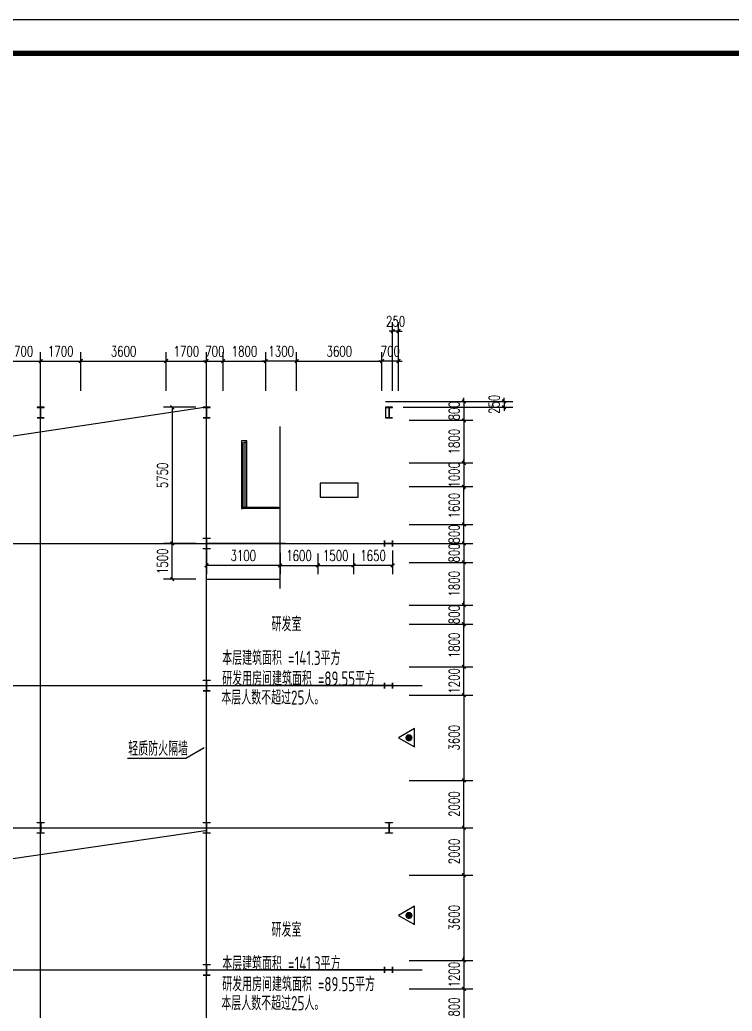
# Model space of a CAD drawing. Extents: x 180850 to 1400258, y 48356 to 327067.
# Drawn here: x 488460 to 518509, y 275137 to 316984 of the extents above; entities that cross this region are included whole.
import ezdxf

# ---------------------------------------------------------------- set-up
doc = ezdxf.new("R2010")
doc.units = 0
doc.header["$LTSCALE"] = 1000
for name, color, linetype in [('AXIS', 3, 'Continuous'), ('DOTE', 1, 'Continuous'), ('GZ', 50, 'Continuous'), ('Gzd', 1, 'Continuous'), ('LVTRY', 6, 'Continuous'), ('PUB_DIM', 3, 'Continuous'), ('PUB_TITLE', 4, 'Continuous'), ('REIN', 1, 'Continuous'), ('STAIR', 2, 'Continuous'), ('TEXT', 7, 'Continuous')]:
    doc.layers.add(name, color=color, linetype=linetype)
doc.styles.add('_TCH_DIM_T3', font='SIMPLEX', dxfattribs={"width": 0.705882, "bigfont": 'GBCBIG'})
doc.styles.add('TSSD_Norm', font='tssdeng.shx', dxfattribs={"bigfont": 'hztxt.shx'})
doc.dimstyles.new('_TCH_ARCH&&150', dxfattribs={"dimtxt": 446.25, "dimasz": 150, "dimexe": 375, "dimexo": 450, "dimgap": 189.375, "dimtad": 1, "dimdec": 0, "dimzin": 0, "dimdsep": 46, "dimtxsty": '_TCH_DIM_T3', "dimblk": 'ARCHTICK', "dimcen": 0.09, "dimclrd": 3, "dimclre": 3, "dimclrt": 7, "dimazin": 2, "dimtfac": 1, "dimtdec": 0, "dimtix": 1, "dimtmove": 2, "dimatfit": 3, "dimfxl": 1, "dimtolj": 1, "dimtzin": 0, "dimarcsym": 0})
doc.dimstyles.new('TCH-200-1', dxfattribs={"dimtxt": 595, "dimasz": 200, "dimexe": 500, "dimexo": 600, "dimgap": 252.5, "dimtad": 1, "dimdec": 0, "dimzin": 0, "dimdsep": 46, "dimtxsty": '_TCH_DIM_T3', "dimblk": 'ARCHTICK', "dimcen": 0.09, "dimclrd": 3, "dimclre": 3, "dimclrt": 7, "dimazin": 2, "dimtfac": 1, "dimtdec": 0, "dimtix": 1, "dimtmove": 2, "dimatfit": 3, "dimfxl": 1, "dimtolj": 1, "dimtzin": 0, "dimarcsym": 0})

# ---------------------------------------------------------------- blocks, each defined once
blk = doc.blocks.new('_ArchTick')
at = {"color": 0, "linetype": 'ByBlock', "const_width": 0.4}
blk.add_lwpolyline([(-0.5, -0.5), (0.5, 0.5)], dxfattribs=at)
blk = doc.blocks.new('*D416')
at = {"color": 3, "lineweight": -2, "transparency": 16777216}
for p, q in [((504187, 303846), (504037, 303846)), ((504187, 301328), (504187, 304221)), ((504437, 303846), (504187, 303846)), ((504437, 301328), (504437, 304221)), ((504437, 303846), (504587, 303846))]:
    blk.add_line(p, q, dxfattribs=at)
at = {"layer": 'Defpoints', "color": 0, "transparency": 16777216}
for p in [(504187, 303846), (504187, 300878), (504437, 300878)]:
    blk.add_point(p, dxfattribs=at)
at = {"color": 3, "lineweight": -2, "transparency": 16777216, "xscale": 150, "yscale": 150, "zscale": 150}
blk.add_blockref('_ArchTick', (504187, 303846), dxfattribs=at)
at = {"color": 3, "lineweight": -2, "transparency": 16777216, "xscale": 150, "yscale": 150, "zscale": 150, "rotation": 180}
blk.add_blockref('_ArchTick', (504437, 303846), dxfattribs=at)
at = {"color": 7, "transparency": 16777216, "insert": (504312, 304258), "char_height": 446.2, "attachment_point": 5, "style": '_TCH_DIM_T3'}
blk.add_mtext('\\A1;250', dxfattribs=at)
blk = doc.blocks.new('*D420')
at = {"color": 3, "lineweight": -2, "transparency": 16777216}
for p, q in [((508886, 300878), (508886, 301028)), ((503887, 300878), (509261, 300878)), ((504637, 300628), (509261, 300628)), ((508886, 300878), (508886, 300628)), ((508886, 300628), (508886, 300478))]:
    blk.add_line(p, q, dxfattribs=at)
at = {"layer": 'Defpoints', "color": 0, "transparency": 16777216}
for p in [(503437, 300878), (504187, 300628), (508886, 300628)]:
    blk.add_point(p, dxfattribs=at)
at = {"color": 3, "lineweight": -2, "transparency": 16777216, "xscale": 150, "yscale": 150, "zscale": 150}
for p, rotation in [((508886, 300878), 270), ((508886, 300628), 90)]:
    blk.add_blockref('_ArchTick', p, dxfattribs=dict(at, rotation=rotation))
at = {"color": 7, "transparency": 16777216, "insert": (508474, 300753), "char_height": 446.2, "attachment_point": 5, "rotation": 90, "style": '_TCH_DIM_T3'}
blk.add_mtext('\\A1;250', dxfattribs=at)
blk = doc.blocks.new('*D434')
at = {"color": 3, "lineweight": -2, "transparency": 16777216}
for p, q in [((487637, 301328), (487637, 302955)), ((487637, 302580), (489337, 302580)), ((489337, 301427), (489337, 302955))]:
    blk.add_line(p, q, dxfattribs=at)
at = {"layer": 'Defpoints', "color": 0, "transparency": 16777216}
for p in [(489337, 302580), (489337, 300977), (487637, 300878)]:
    blk.add_point(p, dxfattribs=at)
at = {"color": 3, "lineweight": -2, "transparency": 16777216, "xscale": 150, "yscale": 150, "zscale": 150, "rotation": 180}
blk.add_blockref('_ArchTick', (487637, 302580), dxfattribs=at)
at = {"color": 3, "lineweight": -2, "transparency": 16777216, "xscale": 150, "yscale": 150, "zscale": 150}
blk.add_blockref('_ArchTick', (489337, 302580), dxfattribs=at)
at = {"color": 7, "transparency": 16777216, "insert": (488487, 302992), "char_height": 446.2, "attachment_point": 5, "style": '_TCH_DIM_T3'}
blk.add_mtext('\\A1;1700', dxfattribs=at)
blk = doc.blocks.new('*D339')
at = {"color": 3, "lineweight": -2, "transparency": 16777216}
for p, q in [((489337, 301328), (489337, 302955)), ((489337, 302580), (491037, 302580)), ((491037, 301328), (491037, 302955))]:
    blk.add_line(p, q, dxfattribs=at)
at = {"layer": 'Defpoints', "color": 0, "transparency": 16777216}
for p in [(491037, 302580), (489337, 300878), (491037, 300878)]:
    blk.add_point(p, dxfattribs=at)
at = {"color": 3, "lineweight": -2, "transparency": 16777216, "xscale": 150, "yscale": 150, "zscale": 150, "rotation": 180}
blk.add_blockref('_ArchTick', (489337, 302580), dxfattribs=at)
at = {"color": 3, "lineweight": -2, "transparency": 16777216, "xscale": 150, "yscale": 150, "zscale": 150}
blk.add_blockref('_ArchTick', (491037, 302580), dxfattribs=at)
at = {"color": 7, "transparency": 16777216, "insert": (490187, 302992), "char_height": 446.2, "attachment_point": 5, "style": '_TCH_DIM_T3'}
blk.add_mtext('\\A1;1700', dxfattribs=at)
blk = doc.blocks.new('*D340')
at = {"color": 3, "lineweight": -2, "transparency": 16777216}
for p, q in [((491037, 301328), (491037, 302955)), ((491037, 302580), (494637, 302580)), ((494637, 301328), (494637, 302955))]:
    blk.add_line(p, q, dxfattribs=at)
at = {"layer": 'Defpoints', "color": 0, "transparency": 16777216}
for p in [(494637, 302580), (491037, 300878), (494637, 300878)]:
    blk.add_point(p, dxfattribs=at)
at = {"color": 3, "lineweight": -2, "transparency": 16777216, "xscale": 150, "yscale": 150, "zscale": 150, "rotation": 180}
blk.add_blockref('_ArchTick', (491037, 302580), dxfattribs=at)
at = {"color": 3, "lineweight": -2, "transparency": 16777216, "xscale": 150, "yscale": 150, "zscale": 150}
blk.add_blockref('_ArchTick', (494637, 302580), dxfattribs=at)
at = {"color": 7, "transparency": 16777216, "insert": (492837, 302992), "char_height": 446.2, "attachment_point": 5, "style": '_TCH_DIM_T3'}
blk.add_mtext('\\A1;3600', dxfattribs=at)
blk = doc.blocks.new('*D341')
at = {"color": 3, "lineweight": -2, "transparency": 16777216}
for p, q in [((494637, 301328), (494637, 302955)), ((494637, 302580), (496337, 302580)), ((496337, 301427), (496337, 302955))]:
    blk.add_line(p, q, dxfattribs=at)
at = {"layer": 'Defpoints', "color": 0, "transparency": 16777216}
for p in [(496337, 302580), (496337, 300977), (494637, 300878)]:
    blk.add_point(p, dxfattribs=at)
at = {"color": 3, "lineweight": -2, "transparency": 16777216, "xscale": 150, "yscale": 150, "zscale": 150, "rotation": 180}
blk.add_blockref('_ArchTick', (494637, 302580), dxfattribs=at)
at = {"color": 3, "lineweight": -2, "transparency": 16777216, "xscale": 150, "yscale": 150, "zscale": 150}
blk.add_blockref('_ArchTick', (496337, 302580), dxfattribs=at)
at = {"color": 7, "transparency": 16777216, "insert": (495487, 302992), "char_height": 446.2, "attachment_point": 5, "style": '_TCH_DIM_T3'}
blk.add_mtext('\\A1;1700', dxfattribs=at)
blk = doc.blocks.new('*D1492')
at = {"color": 3, "lineweight": -2, "transparency": 16777216}
for p, q in [((507193, 298278), (507193, 298428)), ((504887, 298278), (507568, 298278)), ((507193, 298278), (507193, 297278)), ((504887, 297278), (507568, 297278)), ((507193, 297278), (507193, 297128))]:
    blk.add_line(p, q, dxfattribs=at)
at = {"layer": 'Defpoints', "color": 0, "transparency": 16777216}
for p in [(504437, 298278), (504437, 297278), (507193, 297278)]:
    blk.add_point(p, dxfattribs=at)
at = {"color": 3, "lineweight": -2, "transparency": 16777216, "xscale": 150, "yscale": 150, "zscale": 150}
for p, rotation in [((507193, 298278), 270), ((507193, 297278), 90)]:
    blk.add_blockref('_ArchTick', p, dxfattribs=dict(at, rotation=rotation))
at = {"color": 7, "transparency": 16777216, "insert": (506781, 297778), "char_height": 446.2, "attachment_point": 5, "rotation": 90, "style": '_TCH_DIM_T3'}
blk.add_mtext('\\A1;1000', dxfattribs=at)
blk = doc.blocks.new('*D1493')
at = {"color": 3, "lineweight": -2, "transparency": 16777216}
for p, q in [((507193, 300878), (507193, 301028)), ((504887, 300878), (507568, 300878)), ((507193, 300878), (507193, 300078)), ((504887, 300078), (507568, 300078)), ((507193, 300078), (507193, 299928))]:
    blk.add_line(p, q, dxfattribs=at)
at = {"layer": 'Defpoints', "color": 0, "transparency": 16777216}
for p in [(504437, 300878), (504437, 300078), (507193, 300078)]:
    blk.add_point(p, dxfattribs=at)
at = {"color": 3, "lineweight": -2, "transparency": 16777216, "xscale": 150, "yscale": 150, "zscale": 150}
for p, rotation in [((507193, 300878), 270), ((507193, 300078), 90)]:
    blk.add_blockref('_ArchTick', p, dxfattribs=dict(at, rotation=rotation))
at = {"color": 7, "transparency": 16777216, "insert": (506781, 300478), "char_height": 446.2, "attachment_point": 5, "rotation": 90, "style": '_TCH_DIM_T3'}
blk.add_mtext('\\A1;800', dxfattribs=at)
blk = doc.blocks.new('*D1494')
at = {"color": 3, "lineweight": -2, "transparency": 16777216}
for p, q in [((504887, 300078), (507568, 300078)), ((507193, 300078), (507193, 298278)), ((504887, 298278), (507568, 298278))]:
    blk.add_line(p, q, dxfattribs=at)
at = {"layer": 'Defpoints', "color": 0, "transparency": 16777216}
for p in [(504437, 300078), (504437, 298278), (507193, 298278)]:
    blk.add_point(p, dxfattribs=at)
at = {"color": 3, "lineweight": -2, "transparency": 16777216, "xscale": 150, "yscale": 150, "zscale": 150}
for p, rotation in [((507193, 300078), 90), ((507193, 298278), 270)]:
    blk.add_blockref('_ArchTick', p, dxfattribs=dict(at, rotation=rotation))
at = {"color": 7, "transparency": 16777216, "insert": (506781, 299178), "char_height": 446.2, "attachment_point": 5, "rotation": 90, "style": '_TCH_DIM_T3'}
blk.add_mtext('\\A1;1800', dxfattribs=at)
blk = doc.blocks.new('*D1495')
at = {"color": 3, "lineweight": -2, "transparency": 16777216}
for p, q in [((504887, 297278), (507568, 297278)), ((507193, 295678), (507193, 297278)), ((504887, 295678), (507568, 295678))]:
    blk.add_line(p, q, dxfattribs=at)
at = {"layer": 'Defpoints', "color": 0, "transparency": 16777216}
for p in [(504437, 297278), (507193, 297278), (504437, 295678)]:
    blk.add_point(p, dxfattribs=at)
at = {"color": 3, "lineweight": -2, "transparency": 16777216, "xscale": 150, "yscale": 150, "zscale": 150}
for p, rotation in [((507193, 297278), 90), ((507193, 295678), 270)]:
    blk.add_blockref('_ArchTick', p, dxfattribs=dict(at, rotation=rotation))
at = {"color": 7, "transparency": 16777216, "insert": (506781, 296478), "char_height": 446.2, "attachment_point": 5, "rotation": 90, "style": '_TCH_DIM_T3'}
blk.add_mtext('\\A1;1600', dxfattribs=at)
blk = doc.blocks.new('*D1496')
at = {"color": 3, "lineweight": -2, "transparency": 16777216}
for p, q in [((504887, 295678), (507568, 295678)), ((507193, 295678), (507193, 295828)), ((507193, 294878), (507193, 295678)), ((504887, 294878), (507568, 294878)), ((507193, 294878), (507193, 294728))]:
    blk.add_line(p, q, dxfattribs=at)
at = {"layer": 'Defpoints', "color": 0, "transparency": 16777216}
for p in [(504437, 295678), (507193, 295678), (504437, 294878)]:
    blk.add_point(p, dxfattribs=at)
at = {"color": 3, "lineweight": -2, "transparency": 16777216, "xscale": 150, "yscale": 150, "zscale": 150}
for p, rotation in [((507193, 295678), 270), ((507193, 294878), 90)]:
    blk.add_blockref('_ArchTick', p, dxfattribs=dict(at, rotation=rotation))
at = {"color": 7, "transparency": 16777216, "insert": (506781, 295278), "char_height": 446.2, "attachment_point": 5, "rotation": 90, "style": '_TCH_DIM_T3'}
blk.add_mtext('\\A1;800', dxfattribs=at)
blk = doc.blocks.new('*D1497')
at = {"color": 3, "lineweight": -2, "transparency": 16777216}
for p, q in [((504887, 292278), (507568, 292278)), ((507193, 292278), (507193, 292428)), ((507193, 292278), (507193, 291478)), ((504887, 291478), (507568, 291478)), ((507193, 291478), (507193, 291328))]:
    blk.add_line(p, q, dxfattribs=at)
at = {"layer": 'Defpoints', "color": 0, "transparency": 16777216}
for p in [(504437, 292278), (504437, 291478), (507193, 291478)]:
    blk.add_point(p, dxfattribs=at)
at = {"color": 3, "lineweight": -2, "transparency": 16777216, "xscale": 150, "yscale": 150, "zscale": 150}
for p, rotation in [((507193, 292278), 270), ((507193, 291478), 90)]:
    blk.add_blockref('_ArchTick', p, dxfattribs=dict(at, rotation=rotation))
at = {"color": 7, "transparency": 16777216, "insert": (506781, 291878), "char_height": 446.2, "attachment_point": 5, "rotation": 90, "style": '_TCH_DIM_T3'}
blk.add_mtext('\\A1;800', dxfattribs=at)
blk = doc.blocks.new('*D1498')
at = {"color": 3, "lineweight": -2, "transparency": 16777216}
for p, q in [((507193, 294878), (507193, 295028)), ((504887, 294878), (507568, 294878)), ((507193, 294878), (507193, 294078)), ((504887, 294078), (507568, 294078)), ((507193, 294078), (507193, 293928))]:
    blk.add_line(p, q, dxfattribs=at)
at = {"layer": 'Defpoints', "color": 0, "transparency": 16777216}
for p in [(504437, 294878), (504437, 294078), (507193, 294078)]:
    blk.add_point(p, dxfattribs=at)
at = {"color": 3, "lineweight": -2, "transparency": 16777216, "xscale": 150, "yscale": 150, "zscale": 150}
for p, rotation in [((507193, 294878), 270), ((507193, 294078), 90)]:
    blk.add_blockref('_ArchTick', p, dxfattribs=dict(at, rotation=rotation))
at = {"color": 7, "transparency": 16777216, "insert": (506781, 294478), "char_height": 446.2, "attachment_point": 5, "rotation": 90, "style": '_TCH_DIM_T3'}
blk.add_mtext('\\A1;800', dxfattribs=at)
blk = doc.blocks.new('*D1499')
at = {"color": 3, "lineweight": -2, "transparency": 16777216}
for p, q in [((504887, 294078), (507568, 294078)), ((507193, 294078), (507193, 292278)), ((504887, 292278), (507568, 292278))]:
    blk.add_line(p, q, dxfattribs=at)
at = {"layer": 'Defpoints', "color": 0, "transparency": 16777216}
for p in [(504437, 294078), (504437, 292278), (507193, 292278)]:
    blk.add_point(p, dxfattribs=at)
at = {"color": 3, "lineweight": -2, "transparency": 16777216, "xscale": 150, "yscale": 150, "zscale": 150}
for p, rotation in [((507193, 294078), 90), ((507193, 292278), 270)]:
    blk.add_blockref('_ArchTick', p, dxfattribs=dict(at, rotation=rotation))
at = {"color": 7, "transparency": 16777216, "insert": (506781, 293178), "char_height": 446.2, "attachment_point": 5, "rotation": 90, "style": '_TCH_DIM_T3'}
blk.add_mtext('\\A1;1800', dxfattribs=at)
blk = doc.blocks.new('*D1500')
at = {"color": 3, "lineweight": -2, "transparency": 16777216}
for p, q in [((504887, 291478), (507568, 291478)), ((507193, 289678), (507193, 291478)), ((504887, 289678), (507568, 289678))]:
    blk.add_line(p, q, dxfattribs=at)
at = {"layer": 'Defpoints', "color": 0, "transparency": 16777216}
for p in [(504437, 291478), (507193, 291478), (504437, 289678)]:
    blk.add_point(p, dxfattribs=at)
at = {"color": 3, "lineweight": -2, "transparency": 16777216, "xscale": 150, "yscale": 150, "zscale": 150}
for p, rotation in [((507193, 291478), 90), ((507193, 289678), 270)]:
    blk.add_blockref('_ArchTick', p, dxfattribs=dict(at, rotation=rotation))
at = {"color": 7, "transparency": 16777216, "insert": (506781, 290578), "char_height": 446.2, "attachment_point": 5, "rotation": 90, "style": '_TCH_DIM_T3'}
blk.add_mtext('\\A1;1800', dxfattribs=at)
blk = doc.blocks.new('*D1501')
at = {"color": 3, "lineweight": -2, "transparency": 16777216}
for p, q in [((504887, 289678), (507568, 289678)), ((507193, 289678), (507193, 289828)), ((507193, 288478), (507193, 289678)), ((504887, 288478), (507568, 288478)), ((507193, 288478), (507193, 288328))]:
    blk.add_line(p, q, dxfattribs=at)
at = {"layer": 'Defpoints', "color": 0, "transparency": 16777216}
for p in [(504437, 289678), (507193, 289678), (504437, 288478)]:
    blk.add_point(p, dxfattribs=at)
at = {"color": 3, "lineweight": -2, "transparency": 16777216, "xscale": 150, "yscale": 150, "zscale": 150}
for p, rotation in [((507193, 289678), 270), ((507193, 288478), 90)]:
    blk.add_blockref('_ArchTick', p, dxfattribs=dict(at, rotation=rotation))
at = {"color": 7, "transparency": 16777216, "insert": (506781, 289078), "char_height": 446.2, "attachment_point": 5, "rotation": 90, "style": '_TCH_DIM_T3'}
blk.add_mtext('\\A1;1200', dxfattribs=at)
blk = doc.blocks.new('*D1448')
at = {"color": 3, "lineweight": -2, "transparency": 16777216}
for p, q in [((504887, 276078), (507568, 276078)), ((507193, 276078), (507193, 274278)), ((504887, 274278), (507568, 274278))]:
    blk.add_line(p, q, dxfattribs=at)
at = {"layer": 'Defpoints', "color": 0, "transparency": 16777216}
for p in [(504437, 276078), (504437, 274278), (507193, 274278)]:
    blk.add_point(p, dxfattribs=at)
at = {"color": 3, "lineweight": -2, "transparency": 16777216, "xscale": 150, "yscale": 150, "zscale": 150}
for p, rotation in [((507193, 276078), 90), ((507193, 274278), 270)]:
    blk.add_blockref('_ArchTick', p, dxfattribs=dict(at, rotation=rotation))
at = {"color": 7, "transparency": 16777216, "insert": (506781, 275178), "char_height": 446.2, "attachment_point": 5, "rotation": 90, "style": '_TCH_DIM_T3'}
blk.add_mtext('\\A1;1800', dxfattribs=at)
blk = doc.blocks.new('*D1449')
at = {"color": 3, "lineweight": -2, "transparency": 16777216}
for p, q in [((504887, 277278), (507568, 277278)), ((507193, 277278), (507193, 277428)), ((507193, 277278), (507193, 276078)), ((504887, 276078), (507568, 276078)), ((507193, 276078), (507193, 275928))]:
    blk.add_line(p, q, dxfattribs=at)
at = {"layer": 'Defpoints', "color": 0, "transparency": 16777216}
for p in [(504437, 277278), (504437, 276078), (507193, 276078)]:
    blk.add_point(p, dxfattribs=at)
at = {"color": 3, "lineweight": -2, "transparency": 16777216, "xscale": 150, "yscale": 150, "zscale": 150}
for p, rotation in [((507193, 277278), 270), ((507193, 276078), 90)]:
    blk.add_blockref('_ArchTick', p, dxfattribs=dict(at, rotation=rotation))
at = {"color": 7, "transparency": 16777216, "insert": (506781, 276678), "char_height": 446.2, "attachment_point": 5, "rotation": 90, "style": '_TCH_DIM_T3'}
blk.add_mtext('\\A1;1200', dxfattribs=at)
blk = doc.blocks.new('*D1481')
at = {"color": 3, "lineweight": -2, "transparency": 16777216}
for p, q in [((496337, 302580), (496187, 302580)), ((496337, 301328), (496337, 302955)), ((496337, 302580), (497037, 302580)), ((497037, 301328), (497037, 302955)), ((497037, 302580), (497187, 302580))]:
    blk.add_line(p, q, dxfattribs=at)
at = {"layer": 'Defpoints', "color": 0, "transparency": 16777216}
for p in [(497037, 302580), (496337, 300878), (497037, 300878)]:
    blk.add_point(p, dxfattribs=at)
at = {"color": 3, "lineweight": -2, "transparency": 16777216, "xscale": 150, "yscale": 150, "zscale": 150}
blk.add_blockref('_ArchTick', (496337, 302580), dxfattribs=at)
at = {"color": 3, "lineweight": -2, "transparency": 16777216, "xscale": 150, "yscale": 150, "zscale": 150, "rotation": 180}
blk.add_blockref('_ArchTick', (497037, 302580), dxfattribs=at)
at = {"color": 7, "transparency": 16777216, "insert": (496687, 302992), "char_height": 446.2, "attachment_point": 5, "style": '_TCH_DIM_T3'}
blk.add_mtext('\\A1;700', dxfattribs=at)
blk = doc.blocks.new('*D1482')
at = {"color": 3, "lineweight": -2, "transparency": 16777216}
for p, q in [((497037, 301328), (497037, 302955)), ((497037, 302580), (498837, 302580)), ((498837, 301328), (498837, 302955))]:
    blk.add_line(p, q, dxfattribs=at)
at = {"layer": 'Defpoints', "color": 0, "transparency": 16777216}
for p in [(498837, 302580), (497037, 300878), (498837, 300878)]:
    blk.add_point(p, dxfattribs=at)
at = {"color": 3, "lineweight": -2, "transparency": 16777216, "xscale": 150, "yscale": 150, "zscale": 150, "rotation": 180}
blk.add_blockref('_ArchTick', (497037, 302580), dxfattribs=at)
at = {"color": 3, "lineweight": -2, "transparency": 16777216, "xscale": 150, "yscale": 150, "zscale": 150}
blk.add_blockref('_ArchTick', (498837, 302580), dxfattribs=at)
at = {"color": 7, "transparency": 16777216, "insert": (497937, 302992), "char_height": 446.2, "attachment_point": 5, "style": '_TCH_DIM_T3'}
blk.add_mtext('\\A1;1800', dxfattribs=at)
blk = doc.blocks.new('*D1483')
at = {"color": 3, "lineweight": -2, "transparency": 16777216}
for p, q in [((498837, 302580), (498687, 302580)), ((498837, 301328), (498837, 302955)), ((500137, 302580), (498837, 302580)), ((500137, 301328), (500137, 302955)), ((500137, 302580), (500287, 302580))]:
    blk.add_line(p, q, dxfattribs=at)
at = {"layer": 'Defpoints', "color": 0, "transparency": 16777216}
for p in [(498837, 302580), (498837, 300878), (500137, 300878)]:
    blk.add_point(p, dxfattribs=at)
at = {"color": 3, "lineweight": -2, "transparency": 16777216, "xscale": 150, "yscale": 150, "zscale": 150}
blk.add_blockref('_ArchTick', (498837, 302580), dxfattribs=at)
at = {"color": 3, "lineweight": -2, "transparency": 16777216, "xscale": 150, "yscale": 150, "zscale": 150, "rotation": 180}
blk.add_blockref('_ArchTick', (500137, 302580), dxfattribs=at)
at = {"color": 7, "transparency": 16777216, "insert": (499487, 302992), "char_height": 446.2, "attachment_point": 5, "style": '_TCH_DIM_T3'}
blk.add_mtext('\\A1;1300', dxfattribs=at)
blk = doc.blocks.new('*D1484')
at = {"color": 3, "lineweight": -2, "transparency": 16777216}
for p, q in [((500137, 301328), (500137, 302955)), ((500137, 302580), (503737, 302580)), ((503737, 301328), (503737, 302955))]:
    blk.add_line(p, q, dxfattribs=at)
at = {"layer": 'Defpoints', "color": 0, "transparency": 16777216}
for p in [(503737, 302580), (500137, 300878), (503737, 300878)]:
    blk.add_point(p, dxfattribs=at)
at = {"color": 3, "lineweight": -2, "transparency": 16777216, "xscale": 150, "yscale": 150, "zscale": 150, "rotation": 180}
blk.add_blockref('_ArchTick', (500137, 302580), dxfattribs=at)
at = {"color": 3, "lineweight": -2, "transparency": 16777216, "xscale": 150, "yscale": 150, "zscale": 150}
blk.add_blockref('_ArchTick', (503737, 302580), dxfattribs=at)
at = {"color": 7, "transparency": 16777216, "insert": (501937, 302992), "char_height": 446.2, "attachment_point": 5, "style": '_TCH_DIM_T3'}
blk.add_mtext('\\A1;3600', dxfattribs=at)
blk = doc.blocks.new('*D1485')
at = {"color": 3, "lineweight": -2, "transparency": 16777216}
for p, q in [((503737, 302580), (503587, 302580)), ((503737, 301328), (503737, 302955)), ((504437, 302580), (503737, 302580)), ((504437, 301328), (504437, 302955)), ((504437, 302580), (504587, 302580))]:
    blk.add_line(p, q, dxfattribs=at)
at = {"layer": 'Defpoints', "color": 0, "transparency": 16777216}
for p in [(503737, 302580), (503737, 300878), (504437, 300878)]:
    blk.add_point(p, dxfattribs=at)
at = {"color": 3, "lineweight": -2, "transparency": 16777216, "xscale": 150, "yscale": 150, "zscale": 150}
blk.add_blockref('_ArchTick', (503737, 302580), dxfattribs=at)
at = {"color": 3, "lineweight": -2, "transparency": 16777216, "xscale": 150, "yscale": 150, "zscale": 150, "rotation": 180}
blk.add_blockref('_ArchTick', (504437, 302580), dxfattribs=at)
at = {"color": 7, "transparency": 16777216, "insert": (504087, 302992), "char_height": 446.2, "attachment_point": 5, "style": '_TCH_DIM_T3'}
blk.add_mtext('\\A1;700', dxfattribs=at)
blk = doc.blocks.new('*D1486')
at = {"color": 3, "lineweight": -2, "transparency": 16777216}
for p, q in [((502537, 294461), (502537, 293581)), ((504187, 294586), (504187, 293581)), ((504187, 293956), (502537, 293956))]:
    blk.add_line(p, q, dxfattribs=at)
at = {"layer": 'Defpoints', "color": 0, "transparency": 16777216}
for p in [(504187, 295036), (502537, 294911), (502537, 293956)]:
    blk.add_point(p, dxfattribs=at)
at = {"color": 3, "lineweight": -2, "transparency": 16777216, "xscale": 150, "yscale": 150, "zscale": 150}
for p, rotation in [((502537, 293956), 180.0000000033351), ((504187, 293956), 3.335092202405576e-09)]:
    blk.add_blockref('_ArchTick', p, dxfattribs=dict(at, rotation=rotation))
at = {"color": 7, "transparency": 16777216, "insert": (503362, 294368), "char_height": 446.2, "attachment_point": 5, "rotation": 0, "style": '_TCH_DIM_T3'}
blk.add_mtext('\\A1;1650', dxfattribs=at)
blk = doc.blocks.new('*D1487')
at = {"color": 3, "lineweight": -2, "transparency": 16777216}
for p, q in [((499437, 294486), (499437, 293581)), ((501037, 294461), (501037, 293581)), ((499437, 293956), (501037, 293956))]:
    blk.add_line(p, q, dxfattribs=at)
at = {"layer": 'Defpoints', "color": 0, "transparency": 16777216}
for p in [(499437, 294936), (501037, 294911), (501037, 293956)]:
    blk.add_point(p, dxfattribs=at)
at = {"color": 3, "lineweight": -2, "transparency": 16777216, "xscale": 150, "yscale": 150, "zscale": 150, "rotation": 180}
blk.add_blockref('_ArchTick', (499437, 293956), dxfattribs=at)
at = {"color": 3, "lineweight": -2, "transparency": 16777216, "xscale": 150, "yscale": 150, "zscale": 150}
blk.add_blockref('_ArchTick', (501037, 293956), dxfattribs=at)
at = {"color": 7, "transparency": 16777216, "insert": (500237, 294368), "char_height": 446.2, "attachment_point": 5, "style": '_TCH_DIM_T3'}
blk.add_mtext('\\A1;1600', dxfattribs=at)
blk = doc.blocks.new('*D1488')
at = {"color": 3, "lineweight": -2, "transparency": 16777216}
for p, q in [((501037, 294461), (501037, 293581)), ((502537, 294461), (502537, 293581)), ((501037, 293956), (502537, 293956))]:
    blk.add_line(p, q, dxfattribs=at)
at = {"layer": 'Defpoints', "color": 0, "transparency": 16777216}
for p in [(501037, 294911), (502537, 294911), (502537, 293956)]:
    blk.add_point(p, dxfattribs=at)
at = {"color": 3, "lineweight": -2, "transparency": 16777216, "xscale": 150, "yscale": 150, "zscale": 150, "rotation": 180}
blk.add_blockref('_ArchTick', (501037, 293956), dxfattribs=at)
at = {"color": 3, "lineweight": -2, "transparency": 16777216, "xscale": 150, "yscale": 150, "zscale": 150}
blk.add_blockref('_ArchTick', (502537, 293956), dxfattribs=at)
at = {"color": 7, "transparency": 16777216, "insert": (501787, 294368), "char_height": 446.2, "attachment_point": 5, "style": '_TCH_DIM_T3'}
blk.add_mtext('\\A1;1500', dxfattribs=at)
blk = doc.blocks.new('*D1450')
at = {"color": 3, "lineweight": -2, "transparency": 16777216}
for p, q in [((496337, 294786), (496337, 293581)), ((499437, 294486), (499437, 293581)), ((499437, 293956), (496337, 293956))]:
    blk.add_line(p, q, dxfattribs=at)
at = {"layer": 'Defpoints', "color": 0, "transparency": 16777216}
for p in [(496337, 295236), (499437, 294936), (496337, 293956)]:
    blk.add_point(p, dxfattribs=at)
at = {"color": 3, "lineweight": -2, "transparency": 16777216, "xscale": 150, "yscale": 150, "zscale": 150}
for p, rotation in [((496337, 293956), 179.9999999799897), ((499437, 293956), 359.9999999799897)]:
    blk.add_blockref('_ArchTick', p, dxfattribs=dict(at, rotation=rotation))
at = {"color": 7, "transparency": 16777216, "insert": (497887, 294368), "char_height": 446.2, "attachment_point": 5, "rotation": 360, "style": '_TCH_DIM_T3'}
blk.add_mtext('\\A1;3100', dxfattribs=at)
blk = doc.blocks.new('*D1456')
at = {"color": 3, "lineweight": -2, "transparency": 16777216}
for p, q in [((504887, 284878), (507568, 284878)), ((507193, 282878), (507193, 284878)), ((504887, 282878), (507568, 282878))]:
    blk.add_line(p, q, dxfattribs=at)
at = {"layer": 'Defpoints', "color": 0, "transparency": 16777216}
for p in [(504437, 284878), (507193, 284878), (504437, 282878)]:
    blk.add_point(p, dxfattribs=at)
at = {"color": 3, "lineweight": -2, "transparency": 16777216, "xscale": 150, "yscale": 150, "zscale": 150}
for p, rotation in [((507193, 284878), 90), ((507193, 282878), 270)]:
    blk.add_blockref('_ArchTick', p, dxfattribs=dict(at, rotation=rotation))
at = {"color": 7, "transparency": 16777216, "insert": (506781, 283878), "char_height": 446.2, "attachment_point": 5, "rotation": 90, "style": '_TCH_DIM_T3'}
blk.add_mtext('\\A1;2000', dxfattribs=at)
blk = doc.blocks.new('*D1457')
at = {"color": 3, "lineweight": -2, "transparency": 16777216}
for p, q in [((504887, 288478), (507568, 288478)), ((507193, 288478), (507193, 284878)), ((504887, 284878), (507568, 284878))]:
    blk.add_line(p, q, dxfattribs=at)
at = {"layer": 'Defpoints', "color": 0, "transparency": 16777216}
for p in [(504437, 288478), (504437, 284878), (507193, 284878)]:
    blk.add_point(p, dxfattribs=at)
at = {"color": 3, "lineweight": -2, "transparency": 16777216, "xscale": 150, "yscale": 150, "zscale": 150}
for p, rotation in [((507193, 288478), 90), ((507193, 284878), 270)]:
    blk.add_blockref('_ArchTick', p, dxfattribs=dict(at, rotation=rotation))
at = {"color": 7, "transparency": 16777216, "insert": (506781, 286678), "char_height": 446.2, "attachment_point": 5, "rotation": 90, "style": '_TCH_DIM_T3'}
blk.add_mtext('\\A1;3600', dxfattribs=at)
blk = doc.blocks.new('*D1458')
at = {"color": 3, "lineweight": -2, "transparency": 16777216}
for p, q in [((504887, 282878), (507568, 282878)), ((507193, 282878), (507193, 280878)), ((504887, 280878), (507568, 280878))]:
    blk.add_line(p, q, dxfattribs=at)
at = {"layer": 'Defpoints', "color": 0, "transparency": 16777216}
for p in [(504437, 282878), (504437, 280878), (507193, 280878)]:
    blk.add_point(p, dxfattribs=at)
at = {"color": 3, "lineweight": -2, "transparency": 16777216, "xscale": 150, "yscale": 150, "zscale": 150}
for p, rotation in [((507193, 282878), 90), ((507193, 280878), 270)]:
    blk.add_blockref('_ArchTick', p, dxfattribs=dict(at, rotation=rotation))
at = {"color": 7, "transparency": 16777216, "insert": (506781, 281878), "char_height": 446.2, "attachment_point": 5, "rotation": 90, "style": '_TCH_DIM_T3'}
blk.add_mtext('\\A1;2000', dxfattribs=at)
blk = doc.blocks.new('*D1459')
at = {"color": 3, "lineweight": -2, "transparency": 16777216}
for p, q in [((504887, 280878), (507568, 280878)), ((507193, 280878), (507193, 277278)), ((504887, 277278), (507568, 277278))]:
    blk.add_line(p, q, dxfattribs=at)
at = {"layer": 'Defpoints', "color": 0, "transparency": 16777216}
for p in [(504437, 280878), (504437, 277278), (507193, 277278)]:
    blk.add_point(p, dxfattribs=at)
at = {"color": 3, "lineweight": -2, "transparency": 16777216, "xscale": 150, "yscale": 150, "zscale": 150}
for p, rotation in [((507193, 280878), 90), ((507193, 277278), 270)]:
    blk.add_blockref('_ArchTick', p, dxfattribs=dict(at, rotation=rotation))
at = {"color": 7, "transparency": 16777216, "insert": (506781, 279078), "char_height": 446.2, "attachment_point": 5, "rotation": 90, "style": '_TCH_DIM_T3'}
blk.add_mtext('\\A1;3600', dxfattribs=at)
blk = doc.blocks.new('*D1460')
at = {"layer": 'Defpoints', "color": 0, "transparency": 16777216}
for p in [(496337, 300628), (494889, 294878), (496237, 294878)]:
    blk.add_point(p, dxfattribs=at)
at = {"layer": 'PUB_DIM', "color": 3, "lineweight": -2, "transparency": 16777216}
for p, q in [((495887, 300628), (494514, 300628)), ((494889, 300628), (494889, 294878)), ((495787, 294878), (494514, 294878))]:
    blk.add_line(p, q, dxfattribs=at)
at = {"layer": 'PUB_DIM', "color": 3, "lineweight": -2, "transparency": 16777216, "xscale": 150, "yscale": 150, "zscale": 150}
for p, rotation in [((494889, 300628), 90), ((494889, 294878), 270)]:
    blk.add_blockref('_ArchTick', p, dxfattribs=dict(at, rotation=rotation))
at = {"layer": 'PUB_DIM', "color": 7, "transparency": 16777216, "insert": (494477, 297753), "char_height": 446.2, "attachment_point": 5, "rotation": 90, "style": '_TCH_DIM_T3'}
blk.add_mtext('\\A1;5750', dxfattribs=at)
blk = doc.blocks.new('*D1461')
at = {"color": 3, "lineweight": -2, "transparency": 16777216}
for p, q in [((495887, 294878), (494514, 294878)), ((494889, 293378), (494889, 294878)), ((495887, 293378), (494514, 293378))]:
    blk.add_line(p, q, dxfattribs=at)
at = {"layer": 'Defpoints', "color": 0, "transparency": 16777216}
for p in [(494889, 294878), (496337, 294878), (496337, 293378)]:
    blk.add_point(p, dxfattribs=at)
at = {"color": 3, "lineweight": -2, "transparency": 16777216, "xscale": 150, "yscale": 150, "zscale": 150}
for p, rotation in [((494889, 294878), 90), ((494889, 293378), 270)]:
    blk.add_blockref('_ArchTick', p, dxfattribs=dict(at, rotation=rotation))
at = {"color": 7, "transparency": 16777216, "insert": (494477, 294128), "char_height": 446.2, "attachment_point": 5, "rotation": 90, "style": '_TCH_DIM_T3'}
blk.add_mtext('\\A1;1500', dxfattribs=at)

msp = doc.modelspace()

# ---------------------------------------------------------------- linework, layer by layer
for p, q in [((503887.23, 300628.11), (503887.23, 300178.11)), ((496187.23, 300178.19), (496427.23, 300178.19)), ((503887.23, 300178.11), (504187.23, 300178.11))]:
    msp.add_line(p, q)
for points in [[(454898.82, 283087.85), (465800.5, 296063.38), (496237.23, 300628.11)], [(454898.82, 265112.85), (465509.55, 278284.23), (496287.23, 282763.11)]]:
    msp.add_lwpolyline(points)
at = {"elevation": -2666.72}
msp.add_lwpolyline([(497870.9, 296418.11), (499377.33, 296418.11), (499377.33, 296358.63), (497870.9, 296358.63)], close=True, dxfattribs=at)
at = {"layer": 'AXIS'}
msp.add_line((495466.45, 285806.7), (492998.72, 285806.7), dxfattribs=at)
at = {"layer": 'DOTE'}
for p, q in [((489337.23, 264003.11), (489337.23, 301753.11)), ((489337.23, 264003.11), (489337.23, 301753.11)), ((496337.23, 264003.11), (496337.23, 301753.11)), ((496337.23, 264003.11), (496337.23, 301753.11)), ((499437.23, 292973.05), (499437.23, 299818.47)), ((453562.23, 294878.11), (505437.23, 294878.11)), ((499672.25, 294878.11), (496337.23, 294878.11)), ((496337.23, 293378.11), (499437.23, 293378.11)), ((453562.23, 288878.11), (505437.23, 288878.11)), ((504187.23, 288878.11), (497936.94, 288878.11)), ((504187.23, 288878.11), (497936.94, 288878.11)), ((453562.23, 282878.11), (505437.23, 282878.11)), ((453562.23, 276878.11), (505437.23, 276878.11)), ((504187.23, 276878.11), (497936.94, 276878.11)), ((504187.23, 276878.11), (497936.94, 276878.11))]:
    msp.add_line(p, q, dxfattribs=at)
at = {"layer": 'GZ'}
for points in [[(489187.23, 300178.11), (489487.23, 300178.11), (489487.23, 300188.11), (489344.08, 300188.11), (489340.23, 300193.11), (489340.23, 300613.46), (489344.08, 300618.11), (489487.23, 300618.11), (489487.23, 300628.11), (489187.23, 300628.11), (489187.23, 300618.11), (489330.23, 300618.11), (489334.23, 300613.62), (489334.23, 300193.11), (489330.23, 300188.11), (489187.23, 300188.11), (489187.23, 300178.11)], [(489187.23, 300178.11), (489487.23, 300178.11), (489487.23, 300188.11), (489344.08, 300188.11), (489340.23, 300193.11), (489340.23, 300613.46), (489344.08, 300618.11), (489487.23, 300618.11), (489487.23, 300628.11), (489187.23, 300628.11), (489187.23, 300618.11), (489330.23, 300618.11), (489334.23, 300613.62), (489334.23, 300193.11), (489330.23, 300188.11), (489187.23, 300188.11), (489187.23, 300178.11)], [(496187.23, 300178.11), (496487.23, 300178.11), (496487.23, 300188.11), (496344.08, 300188.11), (496340.23, 300193.11), (496340.23, 300613.46), (496344.08, 300618.11), (496487.23, 300618.11), (496487.23, 300628.11), (496187.23, 300628.11), (496187.23, 300618.11), (496330.23, 300618.11), (496334.23, 300613.62), (496334.23, 300193.11), (496330.23, 300188.11), (496187.23, 300188.11), (496187.23, 300178.11)], [(503887.23, 300178.11), (504187.23, 300178.11), (504187.23, 300188.11), (504044.08, 300188.11), (504040.23, 300193.11), (504040.23, 300613.46), (504044.08, 300618.11), (504187.23, 300618.11), (504187.23, 300628.11), (503887.23, 300628.11), (503887.23, 300618.11), (504030.23, 300618.11), (504034.23, 300613.62), (504034.23, 300193.11), (504030.23, 300188.11), (503887.23, 300188.11), (503887.23, 300178.11)], [(496187.23, 295103.29), (496487.23, 295103.29), (496487.23, 295093.29), (496344.08, 295093.29), (496340.23, 295088.29), (496340.23, 294667.94), (496344.08, 294663.29), (496487.23, 294663.29), (496487.23, 294653.29), (496187.23, 294653.29), (496187.23, 294663.29), (496330.23, 294663.29), (496334.23, 294667.77), (496334.23, 295088.29), (496330.23, 295093.29), (496187.23, 295093.29), (496187.23, 295103.29)], [(503837.23, 294753.11), (503837.23, 295003.11), (503847.23, 295003.11), (503847.23, 294884.96), (503852.23, 294881.11), (504172.58, 294881.11), (504177.23, 294884.96), (504177.23, 295003.11), (504187.23, 295003.11), (504187.23, 294753.11), (504177.23, 294753.11), (504177.23, 294871.11), (504172.74, 294875.11), (503852.23, 294875.11), (503847.23, 294871.11), (503847.23, 294753.11), (503837.23, 294753.11)], [(496187.23, 289103.29), (496487.23, 289103.29), (496487.23, 289093.29), (496344.08, 289093.29), (496340.23, 289088.29), (496340.23, 288667.94), (496344.08, 288663.29), (496487.23, 288663.29), (496487.23, 288653.29), (496187.23, 288653.29), (496187.23, 288663.29), (496330.23, 288663.29), (496334.23, 288667.77), (496334.23, 289088.29), (496330.23, 289093.29), (496187.23, 289093.29), (496187.23, 289103.29)], [(503837.23, 288753.11), (503837.23, 289003.11), (503847.23, 289003.11), (503847.23, 288884.96), (503852.23, 288881.11), (504172.58, 288881.11), (504177.23, 288884.96), (504177.23, 289003.11), (504187.23, 289003.11), (504187.23, 288753.11), (504177.23, 288753.11), (504177.23, 288871.11), (504172.74, 288875.11), (503852.23, 288875.11), (503847.23, 288871.11), (503847.23, 288753.11), (503837.23, 288753.11)], [(489187.23, 283103.29), (489487.23, 283103.29), (489487.23, 283093.29), (489344.08, 283093.29), (489340.23, 283088.29), (489340.23, 282667.94), (489344.08, 282663.29), (489487.23, 282663.29), (489487.23, 282653.29), (489187.23, 282653.29), (489187.23, 282663.29), (489330.23, 282663.29), (489334.23, 282667.77), (489334.23, 283088.29), (489330.23, 283093.29), (489187.23, 283093.29), (489187.23, 283103.29)], [(489187.23, 283103.29), (489487.23, 283103.29), (489487.23, 283093.29), (489344.08, 283093.29), (489340.23, 283088.29), (489340.23, 282667.94), (489344.08, 282663.29), (489487.23, 282663.29), (489487.23, 282653.29), (489187.23, 282653.29), (489187.23, 282663.29), (489330.23, 282663.29), (489334.23, 282667.77), (489334.23, 283088.29), (489330.23, 283093.29), (489187.23, 283093.29), (489187.23, 283103.29)], [(496187.23, 283103.29), (496487.23, 283103.29), (496487.23, 283093.29), (496344.08, 283093.29), (496340.23, 283088.29), (496340.23, 282667.94), (496344.08, 282663.29), (496487.23, 282663.29), (496487.23, 282653.29), (496187.23, 282653.29), (496187.23, 282663.29), (496330.23, 282663.29), (496334.23, 282667.77), (496334.23, 283088.29), (496330.23, 283093.29), (496187.23, 283093.29), (496187.23, 283103.29)], [(503887.23, 283103.29), (504187.23, 283103.29), (504187.23, 283093.29), (504044.08, 283093.29), (504040.23, 283088.29), (504040.23, 282667.94), (504044.08, 282663.29), (504187.23, 282663.29), (504187.23, 282653.29), (503887.23, 282653.29), (503887.23, 282663.29), (504030.23, 282663.29), (504034.23, 282667.77), (504034.23, 283088.29), (504030.23, 283093.29), (503887.23, 283093.29), (503887.23, 283103.29)], [(496187.23, 277103.29), (496487.23, 277103.29), (496487.23, 277093.29), (496344.08, 277093.29), (496340.23, 277088.29), (496340.23, 276667.94), (496344.08, 276663.29), (496487.23, 276663.29), (496487.23, 276653.29), (496187.23, 276653.29), (496187.23, 276663.29), (496330.23, 276663.29), (496334.23, 276667.77), (496334.23, 277088.29), (496330.23, 277093.29), (496187.23, 277093.29), (496187.23, 277103.29)], [(503837.23, 277003.11), (503837.23, 276753.11), (503847.23, 276753.11), (503847.23, 276871.26), (503852.23, 276875.11), (504172.58, 276875.11), (504177.23, 276871.26), (504177.23, 276753.11), (504187.23, 276753.11), (504187.23, 277003.11), (504177.23, 277003.11), (504177.23, 276885.11), (504172.74, 276881.11), (503852.23, 276881.11), (503847.23, 276885.11), (503847.23, 277003.11), (503837.23, 277003.11)]]:
    msp.add_lwpolyline(points, close=True, dxfattribs=at)
at = {"layer": 'Gzd'}
for points in [[(504437.23, 286678.11), (505107.94, 286290.88), (505107.94, 287065.34)], [(504437.23, 279178.11), (505107.94, 278790.88), (505107.94, 279565.34)]]:
    msp.add_lwpolyline(points, close=True, dxfattribs=at)
at = {"layer": 'LVTRY'}
msp.add_lwpolyline([(502734.64, 297428.39), (501134.64, 297428.39), (501134.64, 296828.39), (502734.64, 296828.39)], close=True, dxfattribs=at)
at = {"layer": 'PUB_TITLE'}
msp.add_lwpolyline([(429757.15, 232984.16), (548557.15, 232984.16), (548557.15, 316984.16), (429757.15, 316984.16)], close=True, dxfattribs=at)
at = {"layer": 'PUB_TITLE', "const_width": 212.12}
msp.add_lwpolyline([(432577.47, 234398.34), (432577.47, 315569.98), (546557.15, 315569.98), (546557.15, 234398.34)], close=True, dxfattribs=at)
at = {"layer": 'REIN', "const_width": 150}
for points in [[(504875.14, 286604.96, 1), (504875.14, 286754.96, 1)], [(504875.14, 279104.96, 1), (504875.14, 279254.96, 1)]]:
    msp.add_lwpolyline(points, format="xyb", close=True, dxfattribs=at)
at = {"layer": 'STAIR'}
for p, q in [((498030.9, 299208.11, -2666.72), (497810.9, 299208.11, -2666.72)), ((497810.9, 299208.11, -2666.72), (497810.9, 296358.63, -2666.72)), ((497870.9, 299148.11, -2666.72), (497870.9, 296418.63, -2666.72)), ((498007.23, 299148.11), (497907.23, 299148.11)), ((497970.9, 296418.11, -2666.72), (497970.9, 299148.11, -2666.72)), ((498030.9, 296418.11, -2666.72), (498030.9, 299208.11, -2666.72)), ((497810.9, 296358.63, -2666.72), (497870.9, 296358.63, -2666.72))]:
    msp.add_line(p, q, dxfattribs=at)

# ---------------------------------------------------------------- texts
at = {"layer": 'TEXT', "style": 'TSSD_Norm', "width": 0.7}
for s, p in [('研发室', (499079.19, 291174.61, 1892.13)), ('本层建筑面积 =141.3平方', (496998.49, 289747.13, 1892.13)), ('研发用房间建筑面积 =89.55平方', (496998.49, 288878.11)), ('本层人数不超过25人。', (496960.85, 288075.24, 1892.13)), ('轻质防火隔墙', (493033.39, 285915.76, 1892.13)), ('研发室', (499079.19, 278274.68, 1892.13)), ('本层建筑面积 =141.3平方', (496998.49, 276847.2, 1892.13)), ('研发用房间建筑面积 =89.55平方', (496998.49, 275978.18)), ('本层人数不超过25人。', (496960.85, 275175.3, 1892.13))]:
    msp.add_text(s, height=600, dxfattribs=at).set_placement(p)

# ---------------------------------------------------------------- dimensions: what is measured, and where the dimension line sits
for base, p1, p2, picture, middle in [((504187.23, 303845.71), (504437.23, 300878.11), (504187.23, 300878.11), '*D416', (504312.23, 304258.21)), ((489337.23, 302579.67), (487637.23, 300878.11), (489337.23, 300977.2), '*D434', (488487.23, 302992.17)), ((491037.23, 302579.67), (489337.23, 300878.11), (491037.23, 300878.11), '*D339', (490187.23, 302992.17)), ((494637.23, 302579.67), (491037.23, 300878.11), (494637.23, 300878.11), '*D340', (492837.23, 302992.17)), ((496337.23, 302579.67), (494637.23, 300878.11), (496337.23, 300977.2), '*D341', (495487.23, 302992.17)), ((497037.24, 302579.67), (496337.23, 300878.11), (497037.24, 300878.18), '*D1481', (496687.23, 302992.17)), ((498837.24, 302579.67), (497037.24, 300878.18), (498837.24, 300878.11), '*D1482', (497937.24, 302992.17)), ((503737.12, 302579.67), (500137.12, 300878.18), (503737.12, 300878.11), '*D1484', (501937.12, 302992.17)), ((502537.22, 293955.67), (501037.23, 294910.87), (502537.22, 294910.87), '*D1488', (501787.23, 294368.17))]:
    dim = msp.add_linear_dim(base=base, p1=p1, p2=p2, dimstyle='_TCH_ARCH&&150')
    dim.commit()
    dim.dimension.update_dxf_attribs({"geometry": picture, "text_midpoint": middle})
for base, p1, p2, angle, picture, middle in [((498837.24, 302579.67), (500137.12, 300878.18), (498837.24, 300878.11), 180, '*D1483', (499487.18, 302992.17)), ((503737.12, 302579.67), (504437.23, 300878.11), (503737.12, 300878.11), 180, '*D1485', (504087.18, 302992.17)), ((508886.36, 300628.11), (503437.23, 300878.11), (504187.23, 300628.11), 90, '*D420', (508473.86, 300753.11)), ((507193.16, 300078.11), (504437.23, 300878.11), (504437.23, 300078.11), 270, '*D1493', (506780.66, 300478.11)), ((507193.16, 298278.11), (504437.23, 300078.11), (504437.23, 298278.11), 270, '*D1494', (506780.66, 299178.11)), ((507193.16, 297278.11), (504437.23, 298278.11), (504437.23, 297278.11), 90, '*D1492', (506780.66, 297778.11)), ((507193.16, 297278.11), (504437.23, 295678.11), (504437.23, 297278.11), 270, '*D1495', (506780.66, 296478.11)), ((507193.16, 295678.11), (504437.23, 294878.11), (504437.23, 295678.11), 90, '*D1496', (506780.66, 295278.11)), ((496337.23, 293955.67), (499437.23, 294935.72), (496337.23, 295235.82), 180, '*D1450', (497887.23, 294368.17)), ((502537.22, 293955.67), (504187.23, 295035.7), (502537.22, 294910.87), 180, '*D1486', (503362.23, 294368.17)), ((507193.16, 294078.11), (504437.23, 294878.11), (504437.23, 294078.11), 270, '*D1498', (506780.66, 294478.11)), ((494889.17, 294878.11), (496337.23, 293378.11), (496337.23, 294878.11), 270, '*D1461', (494476.67, 294128.11)), ((501037.23, 293955.67), (499437.23, 294935.72), (501037.23, 294910.87), 0, '*D1487', (500237.23, 294368.17)), ((507193.16, 292278.11), (504437.23, 294078.11), (504437.23, 292278.11), 270, '*D1499', (506780.66, 293178.11)), ((507193.16, 291478.11), (504437.23, 292278.11), (504437.23, 291478.11), 90, '*D1497', (506780.66, 291878.11)), ((507193.16, 291478.11), (504437.23, 289678.11), (504437.23, 291478.11), 270, '*D1500', (506780.66, 290578.11)), ((507193.16, 289678.11), (504437.23, 288478.11), (504437.23, 289678.11), 90, '*D1501', (506780.66, 289078.11)), ((507193.16, 284878.11), (504437.23, 288478.11), (504437.23, 284878.11), 90, '*D1457', (506780.66, 286678.11)), ((507193.16, 284878.11), (504437.23, 282878.11), (504437.23, 284878.11), 90, '*D1456', (506780.66, 283878.11)), ((507193.16, 280878.11), (504437.23, 282878.11), (504437.23, 280878.11), 270, '*D1458', (506780.66, 281878.11)), ((507193.16, 277278.11), (504437.23, 280878.11), (504437.23, 277278.11), 270, '*D1459', (506780.66, 279078.11)), ((507193.16, 276078.11), (504437.23, 277278.11), (504437.23, 276078.11), 270, '*D1449', (506780.66, 276678.11)), ((507193.16, 274278.11), (504437.23, 276078.11), (504437.23, 274278.11), 90, '*D1448', (506780.66, 275178.11))]:
    dim = msp.add_linear_dim(base=base, p1=p1, p2=p2, angle=angle, dimstyle='_TCH_ARCH&&150')
    dim.commit()
    dim.dimension.update_dxf_attribs({"geometry": picture, "text_midpoint": middle})
at = {"layer": 'PUB_DIM'}
dim = msp.add_linear_dim(base=(494889.17, 294878.11), p1=(496337.23, 300628.11), p2=(496237.23, 294878.11), angle=270, dimstyle='_TCH_ARCH&&150', dxfattribs=at)
dim.commit()
dim.dimension.update_dxf_attribs({"geometry": '*D1460', "text_midpoint": (494476.67, 297753.11)})

# ---------------------------------------------------------------- leaders
at = {"layer": 'AXIS'}
msp.add_leader([(496237.23, 286250.85), (495466.45, 285806.7)], dimstyle='TCH-200-1', dxfattribs=at)

doc.saveas('drawing.dxf')
